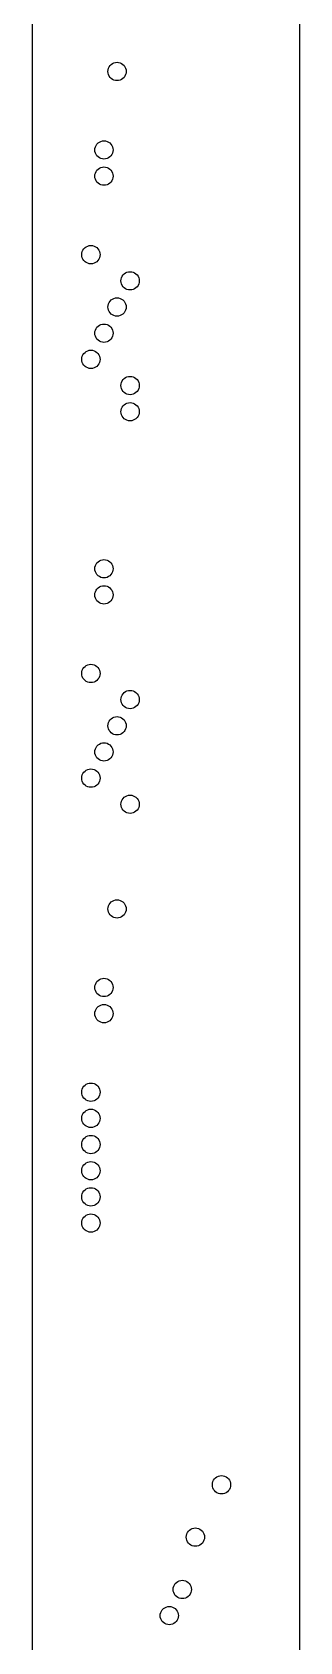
# Model space of a CAD drawing. Header units: metres. Extents: x 0 to 41, y 0 to 2000.
# Drawn here: x 0 to 41, y 501 to 747 of the extents above; entities that cross this region are included whole.
import ezdxf

# ---------------------------------------------------------------- set-up
doc = ezdxf.new("R2010")
doc.units = ezdxf.units.M

msp = doc.modelspace()

# ---------------------------------------------------------------- linework, layer by layer
for p, q in [((0, 2000), (0, 0)), ((41, 0), (41, 2000)), ((11.6, 741), (11.6213, 741.243)), ((11.6213, 740.757), (11.6, 741)), ((11.6213, 741.243), (11.6844, 741.479)), ((11.6844, 740.521), (11.6213, 740.757)), ((11.6844, 741.479), (11.7876, 741.7)), ((11.7876, 740.3), (11.6844, 740.521)), ((11.7876, 741.7), (11.9275, 741.9)), ((11.9275, 741.9), (12.1001, 742.072)), ((12.1001, 742.072), (12.3, 742.212)), ((12.3, 742.212), (12.5212, 742.316)), ((12.5212, 742.316), (12.7569, 742.379)), ((12.7569, 742.379), (13, 742.4)), ((13, 742.4), (13.2431, 742.379)), ((13.2431, 742.379), (13.4788, 742.316)), ((13.4788, 742.316), (13.7, 742.212)), ((13.7, 742.212), (13.8999, 742.072)), ((13.8999, 742.072), (14.0724, 741.9)), ((14.0724, 741.9), (14.2124, 741.7)), ((14.2124, 741.7), (14.3156, 741.479)), ((14.3156, 740.521), (14.2124, 740.3)), ((14.3156, 741.479), (14.3787, 741.243)), ((14.3787, 740.757), (14.3156, 740.521)), ((14.3787, 741.243), (14.4, 741)), ((14.4, 741), (14.3787, 740.757)), ((11.9275, 740.1), (11.7876, 740.3)), ((12.1001, 739.928), (11.9275, 740.1)), ((12.3, 739.788), (12.1001, 739.928)), ((12.5212, 739.684), (12.3, 739.788)), ((12.7569, 739.621), (12.5212, 739.684)), ((13, 739.6), (12.7569, 739.621)), ((13.2431, 739.621), (13, 739.6)), ((13.4788, 739.684), (13.2431, 739.621)), ((13.7, 739.788), (13.4788, 739.684)), ((13.8999, 739.928), (13.7, 739.788)), ((14.0724, 740.1), (13.8999, 739.928)), ((14.2124, 740.3), (14.0724, 740.1)), ((9.59999, 729), (9.62126, 729.243)), ((9.62126, 728.757), (9.59999, 729)), ((9.62126, 729.243), (9.68442, 729.479)), ((9.68442, 728.521), (9.62126, 728.757)), ((9.68442, 729.479), (9.78755, 729.7)), ((9.78755, 728.3), (9.68442, 728.521)), ((9.78755, 729.7), (9.92754, 729.9)), ((9.92754, 728.1), (9.78755, 728.3)), ((9.92754, 729.9), (10.1001, 730.072)), ((10.1001, 730.072), (10.3, 730.212)), ((10.3, 730.212), (10.5212, 730.316)), ((10.5212, 730.316), (10.7569, 730.379)), ((10.7569, 730.379), (11, 730.4)), ((11, 730.4), (11.2431, 730.379)), ((11.2431, 730.379), (11.4788, 730.316)), ((11.4788, 730.316), (11.7, 730.212)), ((11.7, 730.212), (11.8999, 730.072)), ((11.8999, 730.072), (12.0724, 729.9)), ((12.0724, 729.9), (12.2124, 729.7)), ((12.2124, 728.3), (12.0724, 728.1)), ((12.2124, 729.7), (12.3156, 729.479)), ((12.3156, 728.521), (12.2124, 728.3)), ((12.3156, 729.479), (12.3787, 729.243)), ((12.3787, 728.757), (12.3156, 728.521)), ((12.3787, 729.243), (12.4, 729)), ((12.4, 729), (12.3787, 728.757)), ((9.68442, 725.479), (9.78755, 725.7)), ((9.78755, 725.7), (9.92754, 725.9)), ((10.1001, 727.928), (9.92754, 728.1)), ((9.92754, 725.9), (10.1001, 726.072)), ((10.3, 727.788), (10.1001, 727.928)), ((10.1001, 726.072), (10.3, 726.212)), ((10.5212, 727.684), (10.3, 727.788)), ((10.3, 726.212), (10.5212, 726.316)), ((10.7569, 727.621), (10.5212, 727.684)), ((10.5212, 726.316), (10.7569, 726.379)), ((11, 727.6), (10.7569, 727.621)), ((10.7569, 726.379), (11, 726.4)), ((11.2431, 727.621), (11, 727.6)), ((11, 726.4), (11.2431, 726.379)), ((11.4788, 727.684), (11.2431, 727.621)), ((11.2431, 726.379), (11.4788, 726.316)), ((11.7, 727.788), (11.4788, 727.684)), ((11.4788, 726.316), (11.7, 726.212)), ((11.8999, 727.928), (11.7, 727.788)), ((11.7, 726.212), (11.8999, 726.072)), ((12.0724, 728.1), (11.8999, 727.928)), ((11.8999, 726.072), (12.0724, 725.9)), ((12.0724, 725.9), (12.2124, 725.7)), ((12.2124, 725.7), (12.3156, 725.479)), ((9.59999, 725), (9.62126, 725.243)), ((9.62126, 724.757), (9.59999, 725)), ((9.62126, 725.243), (9.68442, 725.479)), ((9.68442, 724.521), (9.62126, 724.757)), ((9.78755, 724.3), (9.68442, 724.521)), ((9.92754, 724.1), (9.78755, 724.3)), ((10.1001, 723.928), (9.92754, 724.1)), ((10.3, 723.788), (10.1001, 723.928)), ((10.5212, 723.684), (10.3, 723.788)), ((10.7569, 723.621), (10.5212, 723.684)), ((11, 723.6), (10.7569, 723.621)), ((11.2431, 723.621), (11, 723.6)), ((11.4788, 723.684), (11.2431, 723.621)), ((11.7, 723.788), (11.4788, 723.684)), ((11.8999, 723.928), (11.7, 723.788)), ((12.0724, 724.1), (11.8999, 723.928)), ((12.2124, 724.3), (12.0724, 724.1)), ((12.3156, 724.521), (12.2124, 724.3)), ((12.3156, 725.479), (12.3787, 725.243)), ((12.3787, 724.757), (12.3156, 724.521)), ((12.3787, 725.243), (12.4, 725)), ((12.4, 725), (12.3787, 724.757)), ((7.62126, 713.243), (7.68442, 713.479)), ((7.68442, 713.479), (7.78755, 713.7)), ((7.78755, 713.7), (7.92754, 713.9)), ((7.92754, 713.9), (8.10008, 714.072)), ((8.10008, 714.072), (8.29999, 714.212)), ((8.29999, 714.212), (8.52116, 714.316)), ((8.52116, 714.316), (8.75688, 714.379)), ((8.75688, 714.379), (9, 714.4)), ((9, 714.4), (9.2431, 714.379)), ((9.2431, 714.379), (9.47882, 714.316)), ((9.47882, 714.316), (9.7, 714.212)), ((9.7, 714.212), (9.8999, 714.072)), ((9.8999, 714.072), (10.0724, 713.9)), ((10.0724, 713.9), (10.2124, 713.7)), ((10.2124, 713.7), (10.3156, 713.479)), ((10.3156, 713.479), (10.3787, 713.243)), ((7.59999, 713), (7.62126, 713.243)), ((7.62126, 712.757), (7.59999, 713)), ((7.68442, 712.521), (7.62126, 712.757)), ((7.78755, 712.3), (7.68442, 712.521)), ((7.92754, 712.1), (7.78755, 712.3)), ((8.10008, 711.928), (7.92754, 712.1)), ((8.29999, 711.788), (8.10008, 711.928)), ((8.52116, 711.684), (8.29999, 711.788)), ((8.75688, 711.621), (8.52116, 711.684)), ((9, 711.6), (8.75688, 711.621)), ((9.2431, 711.621), (9, 711.6)), ((9.47882, 711.684), (9.2431, 711.621)), ((9.7, 711.788), (9.47882, 711.684)), ((9.8999, 711.928), (9.7, 711.788)), ((10.0724, 712.1), (9.8999, 711.928)), ((10.2124, 712.3), (10.0724, 712.1)), ((10.3156, 712.521), (10.2124, 712.3)), ((10.3787, 712.757), (10.3156, 712.521)), ((10.3787, 713.243), (10.4, 713)), ((10.4, 713), (10.3787, 712.757)), ((13.6, 709), (13.6213, 709.243)), ((13.6213, 708.757), (13.6, 709)), ((13.6213, 709.243), (13.6844, 709.479)), ((13.6844, 708.521), (13.6213, 708.757)), ((13.6844, 709.479), (13.7876, 709.7)), ((13.7876, 708.3), (13.6844, 708.521)), ((13.7876, 709.7), (13.9275, 709.9)), ((13.9275, 709.9), (14.1001, 710.072)), ((14.1001, 710.072), (14.3, 710.212)), ((14.3, 710.212), (14.5212, 710.316)), ((14.5212, 710.316), (14.7569, 710.379)), ((14.7569, 710.379), (15, 710.4)), ((15, 710.4), (15.2431, 710.379)), ((15.2431, 710.379), (15.4788, 710.316)), ((15.4788, 710.316), (15.7, 710.212)), ((15.7, 710.212), (15.8999, 710.072)), ((15.8999, 710.072), (16.0724, 709.9)), ((16.0724, 709.9), (16.2124, 709.7)), ((16.2124, 709.7), (16.3156, 709.479)), ((16.3156, 708.521), (16.2124, 708.3)), ((16.3156, 709.479), (16.3787, 709.243)), ((16.3787, 708.757), (16.3156, 708.521)), ((16.3787, 709.243), (16.4, 709)), ((16.4, 709), (16.3787, 708.757)), ((11.9275, 705.9), (12.1001, 706.072)), ((12.1001, 706.072), (12.3, 706.212)), ((12.3, 706.212), (12.5212, 706.316)), ((12.5212, 706.316), (12.7569, 706.379)), ((12.7569, 706.379), (13, 706.4)), ((13, 706.4), (13.2431, 706.379)), ((13.2431, 706.379), (13.4788, 706.316)), ((13.4788, 706.316), (13.7, 706.212)), ((13.7, 706.212), (13.8999, 706.072)), ((13.9275, 708.1), (13.7876, 708.3)), ((13.8999, 706.072), (14.0724, 705.9)), ((14.1001, 707.928), (13.9275, 708.1)), ((14.3, 707.788), (14.1001, 707.928)), ((14.5212, 707.684), (14.3, 707.788)), ((14.7569, 707.621), (14.5212, 707.684)), ((15, 707.6), (14.7569, 707.621)), ((15.2431, 707.621), (15, 707.6)), ((15.4788, 707.684), (15.2431, 707.621)), ((15.7, 707.788), (15.4788, 707.684)), ((15.8999, 707.928), (15.7, 707.788)), ((16.0724, 708.1), (15.8999, 707.928)), ((16.2124, 708.3), (16.0724, 708.1)), ((11.6, 705), (11.6213, 705.243)), ((11.6213, 704.757), (11.6, 705)), ((11.6213, 705.243), (11.6844, 705.479)), ((11.6844, 704.521), (11.6213, 704.757)), ((11.6844, 705.479), (11.7876, 705.7)), ((11.7876, 704.3), (11.6844, 704.521)), ((11.7876, 705.7), (11.9275, 705.9)), ((11.9275, 704.1), (11.7876, 704.3)), ((12.1001, 703.928), (11.9275, 704.1)), ((12.3, 703.788), (12.1001, 703.928)), ((12.5212, 703.684), (12.3, 703.788)), ((12.7569, 703.621), (12.5212, 703.684)), ((13, 703.6), (12.7569, 703.621)), ((13.2431, 703.621), (13, 703.6)), ((13.4788, 703.684), (13.2431, 703.621)), ((13.7, 703.788), (13.4788, 703.684)), ((13.8999, 703.928), (13.7, 703.788)), ((14.0724, 704.1), (13.8999, 703.928)), ((14.0724, 705.9), (14.2124, 705.7)), ((14.2124, 704.3), (14.0724, 704.1)), ((14.2124, 705.7), (14.3156, 705.479)), ((14.3156, 704.521), (14.2124, 704.3)), ((14.3156, 705.479), (14.3787, 705.243)), ((14.3787, 704.757), (14.3156, 704.521)), ((14.3787, 705.243), (14.4, 705)), ((14.4, 705), (14.3787, 704.757)), ((9.59999, 701), (9.62126, 701.243)), ((9.62126, 701.243), (9.68442, 701.479)), ((9.68442, 701.479), (9.78755, 701.7)), ((9.78755, 701.7), (9.92754, 701.9)), ((9.92754, 701.9), (10.1001, 702.072)), ((10.1001, 702.072), (10.3, 702.212)), ((10.3, 702.212), (10.5212, 702.316)), ((10.5212, 702.316), (10.7569, 702.379)), ((10.7569, 702.379), (11, 702.4)), ((11, 702.4), (11.2431, 702.379)), ((11.2431, 702.379), (11.4788, 702.316)), ((11.4788, 702.316), (11.7, 702.212)), ((11.7, 702.212), (11.8999, 702.072)), ((11.8999, 702.072), (12.0724, 701.9)), ((12.0724, 701.9), (12.2124, 701.7)), ((12.2124, 701.7), (12.3156, 701.479)), ((12.3156, 701.479), (12.3787, 701.243)), ((12.3787, 701.243), (12.4, 701)), ((9.62126, 700.757), (9.59999, 701)), ((9.68442, 700.521), (9.62126, 700.757)), ((9.78755, 700.3), (9.68442, 700.521)), ((9.92754, 700.1), (9.78755, 700.3)), ((10.1001, 699.928), (9.92754, 700.1)), ((10.3, 699.788), (10.1001, 699.928)), ((10.5212, 699.684), (10.3, 699.788)), ((10.7569, 699.621), (10.5212, 699.684)), ((11, 699.6), (10.7569, 699.621)), ((11.2431, 699.621), (11, 699.6)), ((11.4788, 699.684), (11.2431, 699.621)), ((11.7, 699.788), (11.4788, 699.684)), ((11.8999, 699.928), (11.7, 699.788)), ((12.0724, 700.1), (11.8999, 699.928)), ((12.2124, 700.3), (12.0724, 700.1)), ((12.3156, 700.521), (12.2124, 700.3)), ((12.3787, 700.757), (12.3156, 700.521)), ((12.4, 701), (12.3787, 700.757)), ((7.59999, 697), (7.62126, 697.243)), ((7.62126, 696.757), (7.59999, 697)), ((7.62126, 697.243), (7.68442, 697.479)), ((7.68442, 696.521), (7.62126, 696.757)), ((7.68442, 697.479), (7.78755, 697.7)), ((7.78755, 696.3), (7.68442, 696.521)), ((7.78755, 697.7), (7.92754, 697.9)), ((7.92754, 696.1), (7.78755, 696.3)), ((7.92754, 697.9), (8.10008, 698.072)), ((8.10008, 698.072), (8.29999, 698.212)), ((8.29999, 698.212), (8.52116, 698.316)), ((8.52116, 698.316), (8.75688, 698.379)), ((8.75688, 698.379), (9, 698.4)), ((9, 698.4), (9.2431, 698.379)), ((9.2431, 698.379), (9.47882, 698.316)), ((9.47882, 698.316), (9.7, 698.212)), ((9.7, 698.212), (9.8999, 698.072)), ((9.8999, 698.072), (10.0724, 697.9)), ((10.0724, 697.9), (10.2124, 697.7)), ((10.2124, 696.3), (10.0724, 696.1)), ((10.2124, 697.7), (10.3156, 697.479)), ((10.3156, 696.521), (10.2124, 696.3)), ((10.3156, 697.479), (10.3787, 697.243)), ((10.3787, 696.757), (10.3156, 696.521)), ((10.3787, 697.243), (10.4, 697)), ((10.4, 697), (10.3787, 696.757)), ((8.10008, 695.928), (7.92754, 696.1)), ((8.29999, 695.788), (8.10008, 695.928)), ((8.52116, 695.684), (8.29999, 695.788)), ((8.75688, 695.621), (8.52116, 695.684)), ((9, 695.6), (8.75688, 695.621)), ((9.2431, 695.621), (9, 695.6)), ((9.47882, 695.684), (9.2431, 695.621)), ((9.7, 695.788), (9.47882, 695.684)), ((9.8999, 695.928), (9.7, 695.788)), ((10.0724, 696.1), (9.8999, 695.928)), ((13.7876, 693.7), (13.9275, 693.9)), ((13.9275, 693.9), (14.1001, 694.072)), ((14.1001, 694.072), (14.3, 694.212)), ((14.3, 694.212), (14.5212, 694.316)), ((14.5212, 694.316), (14.7569, 694.379)), ((14.7569, 694.379), (15, 694.4)), ((15, 694.4), (15.2431, 694.379)), ((15.2431, 694.379), (15.4788, 694.316)), ((15.4788, 694.316), (15.7, 694.212)), ((15.7, 694.212), (15.8999, 694.072)), ((15.8999, 694.072), (16.0724, 693.9)), ((16.0724, 693.9), (16.2124, 693.7)), ((13.6, 693), (13.6213, 693.243)), ((13.6213, 692.757), (13.6, 693)), ((13.6213, 693.243), (13.6844, 693.479)), ((13.6844, 692.521), (13.6213, 692.757)), ((13.6844, 693.479), (13.7876, 693.7)), ((13.7876, 692.3), (13.6844, 692.521)), ((13.9275, 692.1), (13.7876, 692.3)), ((14.1001, 691.928), (13.9275, 692.1)), ((14.3, 691.788), (14.1001, 691.928)), ((14.5212, 691.684), (14.3, 691.788)), ((14.7569, 691.621), (14.5212, 691.684)), ((15, 691.6), (14.7569, 691.621)), ((15.2431, 691.621), (15, 691.6)), ((15.4788, 691.684), (15.2431, 691.621)), ((15.7, 691.788), (15.4788, 691.684)), ((15.8999, 691.928), (15.7, 691.788)), ((16.0724, 692.1), (15.8999, 691.928)), ((16.2124, 692.3), (16.0724, 692.1)), ((16.2124, 693.7), (16.3156, 693.479)), ((16.3156, 692.521), (16.2124, 692.3)), ((16.3156, 693.479), (16.3787, 693.243)), ((16.3787, 692.757), (16.3156, 692.521)), ((16.3787, 693.243), (16.4, 693)), ((16.4, 693), (16.3787, 692.757)), ((13.6, 689), (13.6213, 689.243)), ((13.6213, 688.757), (13.6, 689)), ((13.6213, 689.243), (13.6844, 689.479)), ((13.6844, 689.479), (13.7876, 689.7)), ((13.7876, 689.7), (13.9275, 689.9)), ((13.9275, 689.9), (14.1001, 690.072)), ((14.1001, 690.072), (14.3, 690.212)), ((14.3, 690.212), (14.5212, 690.316)), ((14.5212, 690.316), (14.7569, 690.379)), ((14.7569, 690.379), (15, 690.4)), ((15, 690.4), (15.2431, 690.379)), ((15.2431, 690.379), (15.4788, 690.316)), ((15.4788, 690.316), (15.7, 690.212)), ((15.7, 690.212), (15.8999, 690.072)), ((15.8999, 690.072), (16.0724, 689.9)), ((16.0724, 689.9), (16.2124, 689.7)), ((16.2124, 689.7), (16.3156, 689.479)), ((16.3156, 689.479), (16.3787, 689.243)), ((16.3787, 689.243), (16.4, 689)), ((16.4, 689), (16.3787, 688.757)), ((13.6844, 688.521), (13.6213, 688.757)), ((13.7876, 688.3), (13.6844, 688.521)), ((13.9275, 688.1), (13.7876, 688.3)), ((14.1001, 687.928), (13.9275, 688.1)), ((14.3, 687.788), (14.1001, 687.928)), ((14.5212, 687.684), (14.3, 687.788)), ((14.7569, 687.621), (14.5212, 687.684)), ((15, 687.6), (14.7569, 687.621)), ((15.2431, 687.621), (15, 687.6)), ((15.4788, 687.684), (15.2431, 687.621)), ((15.7, 687.788), (15.4788, 687.684)), ((15.8999, 687.928), (15.7, 687.788)), ((16.0724, 688.1), (15.8999, 687.928)), ((16.2124, 688.3), (16.0724, 688.1)), ((16.3156, 688.521), (16.2124, 688.3)), ((16.3787, 688.757), (16.3156, 688.521)), ((9.59999, 665), (9.62126, 665.243)), ((9.62126, 664.757), (9.59999, 665)), ((9.62126, 665.243), (9.68442, 665.479)), ((9.68442, 664.521), (9.62126, 664.757)), ((9.68442, 665.479), (9.78755, 665.7)), ((9.78755, 664.3), (9.68442, 664.521)), ((9.78755, 665.7), (9.92754, 665.9)), ((9.92754, 664.1), (9.78755, 664.3)), ((9.92754, 665.9), (10.1001, 666.072)), ((10.1001, 666.072), (10.3, 666.212)), ((10.3, 666.212), (10.5212, 666.316)), ((10.5212, 666.316), (10.7569, 666.379)), ((10.7569, 666.379), (11, 666.4)), ((11, 666.4), (11.2431, 666.379)), ((11.2431, 666.379), (11.4788, 666.316)), ((11.4788, 666.316), (11.7, 666.212)), ((11.7, 666.212), (11.8999, 666.072)), ((11.8999, 666.072), (12.0724, 665.9)), ((12.0724, 665.9), (12.2124, 665.7)), ((12.2124, 664.3), (12.0724, 664.1)), ((12.2124, 665.7), (12.3156, 665.479)), ((12.3156, 664.521), (12.2124, 664.3)), ((12.3156, 665.479), (12.3787, 665.243)), ((12.3787, 664.757), (12.3156, 664.521)), ((12.3787, 665.243), (12.4, 665)), ((12.4, 665), (12.3787, 664.757)), ((9.78755, 661.7), (9.92754, 661.9)), ((10.1001, 663.928), (9.92754, 664.1)), ((9.92754, 661.9), (10.1001, 662.072)), ((10.3, 663.788), (10.1001, 663.928)), ((10.1001, 662.072), (10.3, 662.212)), ((10.5212, 663.684), (10.3, 663.788)), ((10.3, 662.212), (10.5212, 662.316)), ((10.7569, 663.621), (10.5212, 663.684)), ((10.5212, 662.316), (10.7569, 662.379)), ((11, 663.6), (10.7569, 663.621)), ((10.7569, 662.379), (11, 662.4)), ((11.2431, 663.621), (11, 663.6)), ((11, 662.4), (11.2431, 662.379)), ((11.4788, 663.684), (11.2431, 663.621)), ((11.2431, 662.379), (11.4788, 662.316)), ((11.7, 663.788), (11.4788, 663.684)), ((11.4788, 662.316), (11.7, 662.212)), ((11.8999, 663.928), (11.7, 663.788)), ((11.7, 662.212), (11.8999, 662.072)), ((12.0724, 664.1), (11.8999, 663.928)), ((11.8999, 662.072), (12.0724, 661.9)), ((12.0724, 661.9), (12.2124, 661.7)), ((9.59999, 661), (9.62126, 661.243)), ((9.62126, 660.757), (9.59999, 661)), ((9.62126, 661.243), (9.68442, 661.479)), ((9.68442, 660.521), (9.62126, 660.757)), ((9.68442, 661.479), (9.78755, 661.7)), ((9.78755, 660.3), (9.68442, 660.521)), ((9.92754, 660.1), (9.78755, 660.3)), ((10.1001, 659.928), (9.92754, 660.1)), ((10.3, 659.788), (10.1001, 659.928)), ((10.5212, 659.684), (10.3, 659.788)), ((10.7569, 659.621), (10.5212, 659.684)), ((11, 659.6), (10.7569, 659.621)), ((11.2431, 659.621), (11, 659.6)), ((11.4788, 659.684), (11.2431, 659.621)), ((11.7, 659.788), (11.4788, 659.684)), ((11.8999, 659.928), (11.7, 659.788)), ((12.0724, 660.1), (11.8999, 659.928)), ((12.2124, 660.3), (12.0724, 660.1)), ((12.2124, 661.7), (12.3156, 661.479)), ((12.3156, 660.521), (12.2124, 660.3)), ((12.3156, 661.479), (12.3787, 661.243)), ((12.3787, 660.757), (12.3156, 660.521)), ((12.3787, 661.243), (12.4, 661)), ((12.4, 661), (12.3787, 660.757)), ((7.62126, 649.243), (7.68442, 649.479)), ((7.68442, 649.479), (7.78755, 649.7)), ((7.78755, 649.7), (7.92754, 649.9)), ((7.92754, 649.9), (8.10008, 650.072)), ((8.10008, 650.072), (8.29999, 650.212)), ((8.29999, 650.212), (8.52116, 650.316)), ((8.52116, 650.316), (8.75688, 650.379)), ((8.75688, 650.379), (9, 650.4)), ((9, 650.4), (9.2431, 650.379)), ((9.2431, 650.379), (9.47882, 650.316)), ((9.47882, 650.316), (9.7, 650.212)), ((9.7, 650.212), (9.8999, 650.072)), ((9.8999, 650.072), (10.0724, 649.9)), ((10.0724, 649.9), (10.2124, 649.7)), ((10.2124, 649.7), (10.3156, 649.479)), ((10.3156, 649.479), (10.3787, 649.243)), ((7.59999, 649), (7.62126, 649.243)), ((7.62126, 648.757), (7.59999, 649)), ((7.68442, 648.521), (7.62126, 648.757)), ((7.78755, 648.3), (7.68442, 648.521)), ((7.92754, 648.1), (7.78755, 648.3)), ((8.10008, 647.928), (7.92754, 648.1)), ((8.29999, 647.788), (8.10008, 647.928)), ((8.52116, 647.684), (8.29999, 647.788)), ((8.75688, 647.621), (8.52116, 647.684)), ((9, 647.6), (8.75688, 647.621)), ((9.2431, 647.621), (9, 647.6)), ((9.47882, 647.684), (9.2431, 647.621)), ((9.7, 647.788), (9.47882, 647.684)), ((9.8999, 647.928), (9.7, 647.788)), ((10.0724, 648.1), (9.8999, 647.928)), ((10.2124, 648.3), (10.0724, 648.1)), ((10.3156, 648.521), (10.2124, 648.3)), ((10.3787, 648.757), (10.3156, 648.521)), ((10.3787, 649.243), (10.4, 649)), ((10.4, 649), (10.3787, 648.757)), ((13.6, 645), (13.6213, 645.243)), ((13.6213, 644.757), (13.6, 645)), ((13.6213, 645.243), (13.6844, 645.479)), ((13.6844, 644.521), (13.6213, 644.757)), ((13.6844, 645.479), (13.7876, 645.7)), ((13.7876, 644.3), (13.6844, 644.521)), ((13.7876, 645.7), (13.9275, 645.9)), ((13.9275, 645.9), (14.1001, 646.072)), ((14.1001, 646.072), (14.3, 646.212)), ((14.3, 646.212), (14.5212, 646.316)), ((14.5212, 646.316), (14.7569, 646.379)), ((14.7569, 646.379), (15, 646.4)), ((15, 646.4), (15.2431, 646.379)), ((15.2431, 646.379), (15.4788, 646.316)), ((15.4788, 646.316), (15.7, 646.212)), ((15.7, 646.212), (15.8999, 646.072)), ((15.8999, 646.072), (16.0724, 645.9)), ((16.0724, 645.9), (16.2124, 645.7)), ((16.2124, 645.7), (16.3156, 645.479)), ((16.3156, 644.521), (16.2124, 644.3)), ((16.3156, 645.479), (16.3787, 645.243)), ((16.3787, 644.757), (16.3156, 644.521)), ((16.3787, 645.243), (16.4, 645)), ((16.4, 645), (16.3787, 644.757)), ((11.9275, 641.9), (12.1001, 642.072)), ((12.1001, 642.072), (12.3, 642.212)), ((12.3, 642.212), (12.5212, 642.316)), ((12.5212, 642.316), (12.7569, 642.379)), ((12.7569, 642.379), (13, 642.4)), ((13, 642.4), (13.2431, 642.379)), ((13.2431, 642.379), (13.4788, 642.316)), ((13.4788, 642.316), (13.7, 642.212)), ((13.7, 642.212), (13.8999, 642.072)), ((13.9275, 644.1), (13.7876, 644.3)), ((13.8999, 642.072), (14.0724, 641.9)), ((14.1001, 643.928), (13.9275, 644.1)), ((14.3, 643.788), (14.1001, 643.928)), ((14.5212, 643.684), (14.3, 643.788)), ((14.7569, 643.621), (14.5212, 643.684)), ((15, 643.6), (14.7569, 643.621)), ((15.2431, 643.621), (15, 643.6)), ((15.4788, 643.684), (15.2431, 643.621)), ((15.7, 643.788), (15.4788, 643.684)), ((15.8999, 643.928), (15.7, 643.788)), ((16.0724, 644.1), (15.8999, 643.928)), ((16.2124, 644.3), (16.0724, 644.1)), ((11.6, 641), (11.6213, 641.243)), ((11.6213, 640.757), (11.6, 641)), ((11.6213, 641.243), (11.6844, 641.479)), ((11.6844, 640.521), (11.6213, 640.757)), ((11.6844, 641.479), (11.7876, 641.7)), ((11.7876, 640.3), (11.6844, 640.521)), ((11.7876, 641.7), (11.9275, 641.9)), ((11.9275, 640.1), (11.7876, 640.3)), ((12.1001, 639.928), (11.9275, 640.1)), ((12.3, 639.788), (12.1001, 639.928)), ((12.5212, 639.684), (12.3, 639.788)), ((12.7569, 639.621), (12.5212, 639.684)), ((13, 639.6), (12.7569, 639.621)), ((13.2431, 639.621), (13, 639.6)), ((13.4788, 639.684), (13.2431, 639.621)), ((13.7, 639.788), (13.4788, 639.684)), ((13.8999, 639.928), (13.7, 639.788)), ((14.0724, 640.1), (13.8999, 639.928)), ((14.0724, 641.9), (14.2124, 641.7)), ((14.2124, 640.3), (14.0724, 640.1)), ((14.2124, 641.7), (14.3156, 641.479)), ((14.3156, 640.521), (14.2124, 640.3)), ((14.3156, 641.479), (14.3787, 641.243)), ((14.3787, 640.757), (14.3156, 640.521)), ((14.3787, 641.243), (14.4, 641)), ((14.4, 641), (14.3787, 640.757)), ((9.59999, 637), (9.62126, 637.243)), ((9.62126, 637.243), (9.68442, 637.479)), ((9.68442, 637.479), (9.78755, 637.7)), ((9.78755, 637.7), (9.92754, 637.9)), ((9.92754, 637.9), (10.1001, 638.072)), ((10.1001, 638.072), (10.3, 638.212)), ((10.3, 638.212), (10.5212, 638.316)), ((10.5212, 638.316), (10.7569, 638.379)), ((10.7569, 638.379), (11, 638.4)), ((11, 638.4), (11.2431, 638.379)), ((11.2431, 638.379), (11.4788, 638.316)), ((11.4788, 638.316), (11.7, 638.212)), ((11.7, 638.212), (11.8999, 638.072)), ((11.8999, 638.072), (12.0724, 637.9)), ((12.0724, 637.9), (12.2124, 637.7)), ((12.2124, 637.7), (12.3156, 637.479)), ((12.3156, 637.479), (12.3787, 637.243)), ((12.3787, 637.243), (12.4, 637)), ((9.62126, 636.757), (9.59999, 637)), ((9.68442, 636.521), (9.62126, 636.757)), ((9.78755, 636.3), (9.68442, 636.521)), ((9.92754, 636.1), (9.78755, 636.3)), ((10.1001, 635.928), (9.92754, 636.1)), ((10.3, 635.788), (10.1001, 635.928)), ((10.5212, 635.684), (10.3, 635.788)), ((10.7569, 635.621), (10.5212, 635.684)), ((11, 635.6), (10.7569, 635.621)), ((11.2431, 635.621), (11, 635.6)), ((11.4788, 635.684), (11.2431, 635.621)), ((11.7, 635.788), (11.4788, 635.684)), ((11.8999, 635.928), (11.7, 635.788)), ((12.0724, 636.1), (11.8999, 635.928)), ((12.2124, 636.3), (12.0724, 636.1)), ((12.3156, 636.521), (12.2124, 636.3)), ((12.3787, 636.757), (12.3156, 636.521)), ((12.4, 637), (12.3787, 636.757)), ((7.59999, 633), (7.62126, 633.243)), ((7.62126, 632.757), (7.59999, 633)), ((7.62126, 633.243), (7.68442, 633.479)), ((7.68442, 632.521), (7.62126, 632.757)), ((7.68442, 633.479), (7.78755, 633.7)), ((7.78755, 632.3), (7.68442, 632.521)), ((7.78755, 633.7), (7.92754, 633.9)), ((7.92754, 632.1), (7.78755, 632.3)), ((7.92754, 633.9), (8.10008, 634.072)), ((8.10008, 634.072), (8.29999, 634.212)), ((8.29999, 634.212), (8.52116, 634.316)), ((8.52116, 634.316), (8.75688, 634.379)), ((8.75688, 634.379), (9, 634.4)), ((9, 634.4), (9.2431, 634.379)), ((9.2431, 634.379), (9.47882, 634.316)), ((9.47882, 634.316), (9.7, 634.212)), ((9.7, 634.212), (9.8999, 634.072)), ((9.8999, 634.072), (10.0724, 633.9)), ((10.0724, 633.9), (10.2124, 633.7)), ((10.2124, 632.3), (10.0724, 632.1)), ((10.2124, 633.7), (10.3156, 633.479)), ((10.3156, 632.521), (10.2124, 632.3)), ((10.3156, 633.479), (10.3787, 633.243)), ((10.3787, 632.757), (10.3156, 632.521)), ((10.3787, 633.243), (10.4, 633)), ((10.4, 633), (10.3787, 632.757)), ((8.10008, 631.928), (7.92754, 632.1)), ((8.29999, 631.788), (8.10008, 631.928)), ((8.52116, 631.684), (8.29999, 631.788)), ((8.75688, 631.621), (8.52116, 631.684)), ((9, 631.6), (8.75688, 631.621)), ((9.2431, 631.621), (9, 631.6)), ((9.47882, 631.684), (9.2431, 631.621)), ((9.7, 631.788), (9.47882, 631.684)), ((9.8999, 631.928), (9.7, 631.788)), ((10.0724, 632.1), (9.8999, 631.928)), ((13.7876, 629.7), (13.9275, 629.9)), ((13.9275, 629.9), (14.1001, 630.072)), ((14.1001, 630.072), (14.3, 630.212)), ((14.3, 630.212), (14.5212, 630.316)), ((14.5212, 630.316), (14.7569, 630.379)), ((14.7569, 630.379), (15, 630.4)), ((15, 630.4), (15.2431, 630.379)), ((15.2431, 630.379), (15.4788, 630.316)), ((15.4788, 630.316), (15.7, 630.212)), ((15.7, 630.212), (15.8999, 630.072)), ((15.8999, 630.072), (16.0724, 629.9)), ((16.0724, 629.9), (16.2124, 629.7)), ((13.6, 629), (13.6213, 629.243)), ((13.6213, 628.757), (13.6, 629)), ((13.6213, 629.243), (13.6844, 629.479)), ((13.6844, 628.521), (13.6213, 628.757)), ((13.6844, 629.479), (13.7876, 629.7)), ((13.7876, 628.3), (13.6844, 628.521)), ((13.9275, 628.1), (13.7876, 628.3)), ((14.1001, 627.928), (13.9275, 628.1)), ((14.3, 627.788), (14.1001, 627.928)), ((14.5212, 627.684), (14.3, 627.788)), ((14.7569, 627.621), (14.5212, 627.684)), ((15, 627.6), (14.7569, 627.621)), ((15.2431, 627.621), (15, 627.6)), ((15.4788, 627.684), (15.2431, 627.621)), ((15.7, 627.788), (15.4788, 627.684)), ((15.8999, 627.928), (15.7, 627.788)), ((16.0724, 628.1), (15.8999, 627.928)), ((16.2124, 628.3), (16.0724, 628.1)), ((16.2124, 629.7), (16.3156, 629.479)), ((16.3156, 628.521), (16.2124, 628.3)), ((16.3156, 629.479), (16.3787, 629.243)), ((16.3787, 628.757), (16.3156, 628.521)), ((16.3787, 629.243), (16.4, 629)), ((16.4, 629), (16.3787, 628.757)), ((11.6, 613), (11.6213, 613.243)), ((11.6213, 612.757), (11.6, 613)), ((11.6213, 613.243), (11.6844, 613.479)), ((11.6844, 612.521), (11.6213, 612.757)), ((11.6844, 613.479), (11.7876, 613.7)), ((11.7876, 613.7), (11.9275, 613.9)), ((11.9275, 613.9), (12.1001, 614.072)), ((12.1001, 614.072), (12.3, 614.212)), ((12.3, 614.212), (12.5212, 614.316)), ((12.5212, 614.316), (12.7569, 614.379)), ((12.7569, 614.379), (13, 614.4)), ((13, 614.4), (13.2431, 614.379)), ((13.2431, 614.379), (13.4788, 614.316)), ((13.4788, 614.316), (13.7, 614.212)), ((13.7, 614.212), (13.8999, 614.072)), ((13.8999, 614.072), (14.0724, 613.9)), ((14.0724, 613.9), (14.2124, 613.7)), ((14.2124, 613.7), (14.3156, 613.479)), ((14.3156, 613.479), (14.3787, 613.243)), ((14.3787, 612.757), (14.3156, 612.521)), ((14.3787, 613.243), (14.4, 613)), ((14.4, 613), (14.3787, 612.757)), ((11.7876, 612.3), (11.6844, 612.521)), ((11.9275, 612.1), (11.7876, 612.3)), ((12.1001, 611.928), (11.9275, 612.1)), ((12.3, 611.788), (12.1001, 611.928)), ((12.5212, 611.684), (12.3, 611.788)), ((12.7569, 611.621), (12.5212, 611.684)), ((13, 611.6), (12.7569, 611.621)), ((13.2431, 611.621), (13, 611.6)), ((13.4788, 611.684), (13.2431, 611.621)), ((13.7, 611.788), (13.4788, 611.684)), ((13.8999, 611.928), (13.7, 611.788)), ((14.0724, 612.1), (13.8999, 611.928)), ((14.2124, 612.3), (14.0724, 612.1)), ((14.3156, 612.521), (14.2124, 612.3)), ((9.59999, 601), (9.62126, 601.243)), ((9.62126, 600.757), (9.59999, 601)), ((9.62126, 601.243), (9.68442, 601.479)), ((9.68442, 600.521), (9.62126, 600.757)), ((9.68442, 601.479), (9.78755, 601.7)), ((9.78755, 600.3), (9.68442, 600.521)), ((9.78755, 601.7), (9.92754, 601.9)), ((9.92754, 600.1), (9.78755, 600.3)), ((9.92754, 601.9), (10.1001, 602.072)), ((10.1001, 602.072), (10.3, 602.212)), ((10.3, 602.212), (10.5212, 602.316)), ((10.5212, 602.316), (10.7569, 602.379)), ((10.7569, 602.379), (11, 602.4)), ((11, 602.4), (11.2431, 602.379)), ((11.2431, 602.379), (11.4788, 602.316)), ((11.4788, 602.316), (11.7, 602.212)), ((11.7, 602.212), (11.8999, 602.072)), ((11.8999, 602.072), (12.0724, 601.9)), ((12.0724, 601.9), (12.2124, 601.7)), ((12.2124, 600.3), (12.0724, 600.1)), ((12.2124, 601.7), (12.3156, 601.479)), ((12.3156, 600.521), (12.2124, 600.3)), ((12.3156, 601.479), (12.3787, 601.243)), ((12.3787, 600.757), (12.3156, 600.521)), ((12.3787, 601.243), (12.4, 601)), ((12.4, 601), (12.3787, 600.757)), ((9.78755, 597.7), (9.92754, 597.9)), ((10.1001, 599.928), (9.92754, 600.1)), ((9.92754, 597.9), (10.1001, 598.072)), ((10.3, 599.788), (10.1001, 599.928)), ((10.1001, 598.072), (10.3, 598.212)), ((10.5212, 599.684), (10.3, 599.788)), ((10.3, 598.212), (10.5212, 598.316)), ((10.7569, 599.621), (10.5212, 599.684)), ((10.5212, 598.316), (10.7569, 598.379)), ((11, 599.6), (10.7569, 599.621)), ((10.7569, 598.379), (11, 598.4)), ((11.2431, 599.621), (11, 599.6)), ((11, 598.4), (11.2431, 598.379)), ((11.4788, 599.684), (11.2431, 599.621)), ((11.2431, 598.379), (11.4788, 598.316)), ((11.7, 599.788), (11.4788, 599.684)), ((11.4788, 598.316), (11.7, 598.212)), ((11.8999, 599.928), (11.7, 599.788)), ((11.7, 598.212), (11.8999, 598.072)), ((12.0724, 600.1), (11.8999, 599.928)), ((11.8999, 598.072), (12.0724, 597.9)), ((12.0724, 597.9), (12.2124, 597.7)), ((9.59999, 597), (9.62126, 597.243)), ((9.62126, 596.757), (9.59999, 597)), ((9.62126, 597.243), (9.68442, 597.479)), ((9.68442, 596.521), (9.62126, 596.757)), ((9.68442, 597.479), (9.78755, 597.7)), ((9.78755, 596.3), (9.68442, 596.521)), ((9.92754, 596.1), (9.78755, 596.3)), ((10.1001, 595.928), (9.92754, 596.1)), ((10.3, 595.788), (10.1001, 595.928)), ((10.5212, 595.684), (10.3, 595.788)), ((10.7569, 595.621), (10.5212, 595.684)), ((11, 595.6), (10.7569, 595.621)), ((11.2431, 595.621), (11, 595.6)), ((11.4788, 595.684), (11.2431, 595.621)), ((11.7, 595.788), (11.4788, 595.684)), ((11.8999, 595.928), (11.7, 595.788)), ((12.0724, 596.1), (11.8999, 595.928)), ((12.2124, 596.3), (12.0724, 596.1)), ((12.2124, 597.7), (12.3156, 597.479)), ((12.3156, 596.521), (12.2124, 596.3)), ((12.3156, 597.479), (12.3787, 597.243)), ((12.3787, 596.757), (12.3156, 596.521)), ((12.3787, 597.243), (12.4, 597)), ((12.4, 597), (12.3787, 596.757)), ((7.68442, 585.479), (7.78755, 585.7)), ((7.78755, 585.7), (7.92754, 585.9)), ((7.92754, 585.9), (8.10008, 586.072)), ((8.10008, 586.072), (8.29999, 586.212)), ((8.29999, 586.212), (8.52116, 586.316)), ((8.52116, 586.316), (8.75688, 586.379)), ((8.75688, 586.379), (9, 586.4)), ((9, 586.4), (9.2431, 586.379)), ((9.2431, 586.379), (9.47882, 586.316)), ((9.47882, 586.316), (9.7, 586.212)), ((9.7, 586.212), (9.8999, 586.072)), ((9.8999, 586.072), (10.0724, 585.9)), ((10.0724, 585.9), (10.2124, 585.7)), ((10.2124, 585.7), (10.3156, 585.479)), ((7.59999, 585), (7.62126, 585.243)), ((7.62126, 584.757), (7.59999, 585)), ((7.62126, 585.243), (7.68442, 585.479)), ((7.68442, 584.521), (7.62126, 584.757)), ((7.78755, 584.3), (7.68442, 584.521)), ((7.92754, 584.1), (7.78755, 584.3)), ((8.10008, 583.928), (7.92754, 584.1)), ((8.29999, 583.788), (8.10008, 583.928)), ((8.52116, 583.684), (8.29999, 583.788)), ((8.75688, 583.621), (8.52116, 583.684)), ((9, 583.6), (8.75688, 583.621)), ((9.2431, 583.621), (9, 583.6)), ((9.47882, 583.684), (9.2431, 583.621)), ((9.7, 583.788), (9.47882, 583.684)), ((9.8999, 583.928), (9.7, 583.788)), ((10.0724, 584.1), (9.8999, 583.928)), ((10.2124, 584.3), (10.0724, 584.1)), ((10.3156, 584.521), (10.2124, 584.3)), ((10.3156, 585.479), (10.3787, 585.243)), ((10.3787, 584.757), (10.3156, 584.521)), ((10.3787, 585.243), (10.4, 585)), ((10.4, 585), (10.3787, 584.757)), ((7.59999, 581), (7.62126, 581.243)), ((7.62126, 580.757), (7.59999, 581)), ((7.62126, 581.243), (7.68442, 581.479)), ((7.68442, 580.521), (7.62126, 580.757)), ((7.68442, 581.479), (7.78755, 581.7)), ((7.78755, 581.7), (7.92754, 581.9)), ((7.92754, 581.9), (8.10008, 582.072)), ((8.10008, 582.072), (8.29999, 582.212)), ((8.29999, 582.212), (8.52116, 582.316)), ((8.52116, 582.316), (8.75688, 582.379)), ((8.75688, 582.379), (9, 582.4)), ((9, 582.4), (9.2431, 582.379)), ((9.2431, 582.379), (9.47882, 582.316)), ((9.47882, 582.316), (9.7, 582.212)), ((9.7, 582.212), (9.8999, 582.072)), ((9.8999, 582.072), (10.0724, 581.9)), ((10.0724, 581.9), (10.2124, 581.7)), ((10.2124, 581.7), (10.3156, 581.479)), ((10.3156, 581.479), (10.3787, 581.243)), ((10.3787, 580.757), (10.3156, 580.521)), ((10.3787, 581.243), (10.4, 581)), ((10.4, 581), (10.3787, 580.757)), ((7.78755, 580.3), (7.68442, 580.521)), ((7.92754, 580.1), (7.78755, 580.3)), ((8.10008, 579.928), (7.92754, 580.1)), ((8.29999, 579.788), (8.10008, 579.928)), ((8.10008, 578.072), (8.29999, 578.212)), ((8.52116, 579.684), (8.29999, 579.788)), ((8.29999, 578.212), (8.52116, 578.316)), ((8.75688, 579.621), (8.52116, 579.684)), ((8.52116, 578.316), (8.75688, 578.379)), ((9, 579.6), (8.75688, 579.621)), ((8.75688, 578.379), (9, 578.4)), ((9.2431, 579.621), (9, 579.6)), ((9, 578.4), (9.2431, 578.379)), ((9.47882, 579.684), (9.2431, 579.621)), ((9.2431, 578.379), (9.47882, 578.316)), ((9.7, 579.788), (9.47882, 579.684)), ((9.47882, 578.316), (9.7, 578.212)), ((9.8999, 579.928), (9.7, 579.788)), ((9.7, 578.212), (9.8999, 578.072)), ((10.0724, 580.1), (9.8999, 579.928)), ((10.2124, 580.3), (10.0724, 580.1)), ((10.3156, 580.521), (10.2124, 580.3)), ((7.59999, 577), (7.62126, 577.243)), ((7.62126, 576.757), (7.59999, 577)), ((7.62126, 577.243), (7.68442, 577.479)), ((7.68442, 576.521), (7.62126, 576.757)), ((7.68442, 577.479), (7.78755, 577.7)), ((7.78755, 576.3), (7.68442, 576.521)), ((7.78755, 577.7), (7.92754, 577.9)), ((7.92754, 576.1), (7.78755, 576.3)), ((7.92754, 577.9), (8.10008, 578.072)), ((8.10008, 575.928), (7.92754, 576.1)), ((8.29999, 575.788), (8.10008, 575.928)), ((8.52116, 575.684), (8.29999, 575.788)), ((8.75688, 575.621), (8.52116, 575.684)), ((9.47882, 575.684), (9.2431, 575.621)), ((9.7, 575.788), (9.47882, 575.684)), ((9.8999, 575.928), (9.7, 575.788)), ((9.8999, 578.072), (10.0724, 577.9)), ((10.0724, 576.1), (9.8999, 575.928)), ((10.0724, 577.9), (10.2124, 577.7)), ((10.2124, 576.3), (10.0724, 576.1)), ((10.2124, 577.7), (10.3156, 577.479)), ((10.3156, 576.521), (10.2124, 576.3)), ((10.3156, 577.479), (10.3787, 577.243)), ((10.3787, 576.757), (10.3156, 576.521)), ((10.3787, 577.243), (10.4, 577)), ((10.4, 577), (10.3787, 576.757)), ((7.59999, 573), (7.62126, 573.243)), ((7.62126, 573.243), (7.68442, 573.479)), ((7.68442, 573.479), (7.78755, 573.7)), ((7.78755, 573.7), (7.92754, 573.9)), ((7.92754, 573.9), (8.10008, 574.072)), ((8.10008, 574.072), (8.29999, 574.212)), ((8.29999, 574.212), (8.52116, 574.316)), ((8.52116, 574.316), (8.75688, 574.379)), ((9, 575.6), (8.75688, 575.621)), ((8.75688, 574.379), (9, 574.4)), ((9.2431, 575.621), (9, 575.6)), ((9, 574.4), (9.2431, 574.379)), ((9.2431, 574.379), (9.47882, 574.316)), ((9.47882, 574.316), (9.7, 574.212)), ((9.7, 574.212), (9.8999, 574.072)), ((9.8999, 574.072), (10.0724, 573.9)), ((10.0724, 573.9), (10.2124, 573.7)), ((10.2124, 573.7), (10.3156, 573.479)), ((10.3156, 573.479), (10.3787, 573.243)), ((10.3787, 573.243), (10.4, 573)), ((7.62126, 572.757), (7.59999, 573)), ((7.68442, 572.521), (7.62126, 572.757)), ((7.78755, 572.3), (7.68442, 572.521)), ((7.92754, 572.1), (7.78755, 572.3)), ((8.10008, 571.928), (7.92754, 572.1)), ((8.29999, 571.788), (8.10008, 571.928)), ((8.52116, 571.684), (8.29999, 571.788)), ((8.75688, 571.621), (8.52116, 571.684)), ((9, 571.6), (8.75688, 571.621)), ((9.2431, 571.621), (9, 571.6)), ((9.47882, 571.684), (9.2431, 571.621)), ((9.7, 571.788), (9.47882, 571.684)), ((9.8999, 571.928), (9.7, 571.788)), ((10.0724, 572.1), (9.8999, 571.928)), ((10.2124, 572.3), (10.0724, 572.1)), ((10.3156, 572.521), (10.2124, 572.3)), ((10.3787, 572.757), (10.3156, 572.521)), ((10.4, 573), (10.3787, 572.757)), ((7.59999, 569), (7.62126, 569.243)), ((7.62126, 568.757), (7.59999, 569)), ((7.62126, 569.243), (7.68442, 569.479)), ((7.68442, 568.521), (7.62126, 568.757)), ((7.68442, 569.479), (7.78755, 569.7)), ((7.78755, 568.3), (7.68442, 568.521)), ((7.78755, 569.7), (7.92754, 569.9)), ((7.92754, 568.1), (7.78755, 568.3)), ((7.92754, 569.9), (8.10008, 570.072)), ((8.10008, 570.072), (8.29999, 570.212)), ((8.29999, 570.212), (8.52116, 570.316)), ((8.52116, 570.316), (8.75688, 570.379)), ((8.75688, 570.379), (9, 570.4)), ((9, 570.4), (9.2431, 570.379)), ((9.2431, 570.379), (9.47882, 570.316)), ((9.47882, 570.316), (9.7, 570.212)), ((9.7, 570.212), (9.8999, 570.072)), ((9.8999, 570.072), (10.0724, 569.9)), ((10.0724, 569.9), (10.2124, 569.7)), ((10.2124, 568.3), (10.0724, 568.1)), ((10.2124, 569.7), (10.3156, 569.479)), ((10.3156, 568.521), (10.2124, 568.3)), ((10.3156, 569.479), (10.3787, 569.243)), ((10.3787, 568.757), (10.3156, 568.521)), ((10.3787, 569.243), (10.4, 569)), ((10.4, 569), (10.3787, 568.757)), ((7.78755, 565.7), (7.92754, 565.9)), ((8.10008, 567.928), (7.92754, 568.1)), ((7.92754, 565.9), (8.10008, 566.072)), ((8.29999, 567.788), (8.10008, 567.928)), ((8.10008, 566.072), (8.29999, 566.212)), ((8.52116, 567.684), (8.29999, 567.788)), ((8.29999, 566.212), (8.52116, 566.316)), ((8.75688, 567.621), (8.52116, 567.684)), ((8.52116, 566.316), (8.75688, 566.379)), ((9, 567.6), (8.75688, 567.621)), ((8.75688, 566.379), (9, 566.4)), ((9.2431, 567.621), (9, 567.6)), ((9, 566.4), (9.2431, 566.379)), ((9.47882, 567.684), (9.2431, 567.621)), ((9.2431, 566.379), (9.47882, 566.316)), ((9.7, 567.788), (9.47882, 567.684)), ((9.47882, 566.316), (9.7, 566.212)), ((9.8999, 567.928), (9.7, 567.788)), ((9.7, 566.212), (9.8999, 566.072)), ((10.0724, 568.1), (9.8999, 567.928)), ((9.8999, 566.072), (10.0724, 565.9)), ((10.0724, 565.9), (10.2124, 565.7)), ((7.59999, 565), (7.62126, 565.243)), ((7.62126, 564.757), (7.59999, 565)), ((7.62126, 565.243), (7.68442, 565.479)), ((7.68442, 564.521), (7.62126, 564.757)), ((7.68442, 565.479), (7.78755, 565.7)), ((7.78755, 564.3), (7.68442, 564.521)), ((7.92754, 564.1), (7.78755, 564.3)), ((8.10008, 563.928), (7.92754, 564.1)), ((8.29999, 563.788), (8.10008, 563.928)), ((8.52116, 563.684), (8.29999, 563.788)), ((8.75688, 563.621), (8.52116, 563.684)), ((9, 563.6), (8.75688, 563.621)), ((9.2431, 563.621), (9, 563.6)), ((9.47882, 563.684), (9.2431, 563.621)), ((9.7, 563.788), (9.47882, 563.684)), ((9.8999, 563.928), (9.7, 563.788)), ((10.0724, 564.1), (9.8999, 563.928)), ((10.2124, 564.3), (10.0724, 564.1)), ((10.2124, 565.7), (10.3156, 565.479)), ((10.3156, 564.521), (10.2124, 564.3)), ((10.3156, 565.479), (10.3787, 565.243)), ((10.3787, 564.757), (10.3156, 564.521)), ((10.3787, 565.243), (10.4, 565)), ((10.4, 565), (10.3787, 564.757)), ((27.6, 525), (27.6213, 525.243)), ((27.6213, 524.757), (27.6, 525)), ((27.6213, 525.243), (27.6844, 525.479)), ((27.6844, 524.521), (27.6213, 524.757)), ((27.6844, 525.479), (27.7876, 525.7)), ((27.7876, 524.3), (27.6844, 524.521)), ((27.7876, 525.7), (27.9275, 525.9)), ((27.9275, 524.1), (27.7876, 524.3)), ((27.9275, 525.9), (28.1001, 526.072)), ((28.1001, 523.928), (27.9275, 524.1)), ((28.1001, 526.072), (28.3, 526.212)), ((28.3, 526.212), (28.5212, 526.316)), ((28.5212, 526.316), (28.7569, 526.379)), ((28.7569, 526.379), (29, 526.4)), ((29, 526.4), (29.2431, 526.379)), ((29.2431, 526.379), (29.4788, 526.316)), ((29.4788, 526.316), (29.7, 526.212)), ((29.7, 526.212), (29.8999, 526.072)), ((29.8999, 526.072), (30.0724, 525.9)), ((30.0724, 524.1), (29.8999, 523.928)), ((30.0724, 525.9), (30.2124, 525.7)), ((30.2124, 524.3), (30.0724, 524.1)), ((30.2124, 525.7), (30.3156, 525.479)), ((30.3156, 524.521), (30.2124, 524.3)), ((30.3156, 525.479), (30.3787, 525.243)), ((30.3787, 524.757), (30.3156, 524.521)), ((30.3787, 525.243), (30.4, 525)), ((30.4, 525), (30.3787, 524.757)), ((28.3, 523.788), (28.1001, 523.928)), ((28.5212, 523.684), (28.3, 523.788)), ((28.7569, 523.621), (28.5212, 523.684)), ((29, 523.6), (28.7569, 523.621)), ((29.2431, 523.621), (29, 523.6)), ((29.4788, 523.684), (29.2431, 523.621)), ((29.7, 523.788), (29.4788, 523.684)), ((29.8999, 523.928), (29.7, 523.788)), ((23.6, 517), (23.6213, 517.243)), ((23.6213, 516.757), (23.6, 517)), ((23.6213, 517.243), (23.6844, 517.479)), ((23.6844, 516.521), (23.6213, 516.757)), ((23.6844, 517.479), (23.7876, 517.7)), ((23.7876, 517.7), (23.9275, 517.9)), ((23.9275, 517.9), (24.1001, 518.072)), ((24.1001, 518.072), (24.3, 518.212)), ((24.3, 518.212), (24.5212, 518.316)), ((24.5212, 518.316), (24.7569, 518.379)), ((24.7569, 518.379), (25, 518.4)), ((25, 518.4), (25.2431, 518.379)), ((25.2431, 518.379), (25.4788, 518.316)), ((25.4788, 518.316), (25.7, 518.212)), ((25.7, 518.212), (25.8999, 518.072)), ((25.8999, 518.072), (26.0724, 517.9)), ((26.0724, 517.9), (26.2124, 517.7)), ((26.2124, 517.7), (26.3156, 517.479)), ((26.3156, 517.479), (26.3787, 517.243)), ((26.3787, 516.757), (26.3156, 516.521)), ((26.3787, 517.243), (26.4, 517)), ((26.4, 517), (26.3787, 516.757)), ((23.7876, 516.3), (23.6844, 516.521)), ((23.9275, 516.1), (23.7876, 516.3)), ((24.1001, 515.928), (23.9275, 516.1)), ((24.3, 515.788), (24.1001, 515.928)), ((24.5212, 515.684), (24.3, 515.788)), ((24.7569, 515.621), (24.5212, 515.684)), ((25, 515.6), (24.7569, 515.621)), ((25.2431, 515.621), (25, 515.6)), ((25.4788, 515.684), (25.2431, 515.621)), ((25.7, 515.788), (25.4788, 515.684)), ((25.8999, 515.928), (25.7, 515.788)), ((26.0724, 516.1), (25.8999, 515.928)), ((26.2124, 516.3), (26.0724, 516.1)), ((26.3156, 516.521), (26.2124, 516.3)), ((21.6, 509), (21.6213, 509.243)), ((21.6213, 509.243), (21.6844, 509.479)), ((21.6844, 509.479), (21.7876, 509.7)), ((21.7876, 509.7), (21.9275, 509.9)), ((21.9275, 509.9), (22.1001, 510.072)), ((22.1001, 510.072), (22.3, 510.212)), ((22.3, 510.212), (22.5212, 510.316)), ((22.5212, 510.316), (22.7569, 510.379)), ((22.7569, 510.379), (23, 510.4)), ((23, 510.4), (23.2431, 510.379)), ((23.2431, 510.379), (23.4788, 510.316)), ((23.4788, 510.316), (23.7, 510.212)), ((23.7, 510.212), (23.8999, 510.072)), ((23.8999, 510.072), (24.0724, 509.9)), ((24.0724, 509.9), (24.2124, 509.7)), ((24.2124, 509.7), (24.3156, 509.479)), ((24.3156, 509.479), (24.3787, 509.243)), ((24.3787, 509.243), (24.4, 509)), ((21.6213, 508.757), (21.6, 509)), ((21.6844, 508.521), (21.6213, 508.757)), ((21.7876, 508.3), (21.6844, 508.521)), ((21.9275, 508.1), (21.7876, 508.3)), ((22.1001, 507.928), (21.9275, 508.1)), ((22.3, 507.788), (22.1001, 507.928)), ((22.5212, 507.684), (22.3, 507.788)), ((22.7569, 507.621), (22.5212, 507.684)), ((23, 507.6), (22.7569, 507.621)), ((23.2431, 507.621), (23, 507.6)), ((23.4788, 507.684), (23.2431, 507.621)), ((23.7, 507.788), (23.4788, 507.684)), ((23.8999, 507.928), (23.7, 507.788)), ((24.0724, 508.1), (23.8999, 507.928)), ((24.2124, 508.3), (24.0724, 508.1)), ((24.3156, 508.521), (24.2124, 508.3)), ((24.3787, 508.757), (24.3156, 508.521)), ((24.4, 509), (24.3787, 508.757)), ((19.6, 505), (19.6213, 505.243)), ((19.6213, 504.757), (19.6, 505)), ((19.6213, 505.243), (19.6844, 505.479)), ((19.6844, 504.521), (19.6213, 504.757)), ((19.6844, 505.479), (19.7876, 505.7)), ((19.7876, 504.3), (19.6844, 504.521)), ((19.7876, 505.7), (19.9275, 505.9)), ((19.9275, 504.1), (19.7876, 504.3)), ((19.9275, 505.9), (20.1001, 506.072)), ((20.1001, 506.072), (20.3, 506.212)), ((20.3, 506.212), (20.5212, 506.316)), ((20.5212, 506.316), (20.7569, 506.379)), ((20.7569, 506.379), (21, 506.4)), ((21, 506.4), (21.2431, 506.379)), ((21.2431, 506.379), (21.4788, 506.316)), ((21.4788, 506.316), (21.7, 506.212)), ((21.7, 506.212), (21.8999, 506.072)), ((21.8999, 506.072), (22.0724, 505.9)), ((22.0724, 505.9), (22.2124, 505.7)), ((22.2124, 504.3), (22.0724, 504.1)), ((22.2124, 505.7), (22.3156, 505.479)), ((22.3156, 504.521), (22.2124, 504.3)), ((22.3156, 505.479), (22.3787, 505.243)), ((22.3787, 504.757), (22.3156, 504.521)), ((22.3787, 505.243), (22.4, 505)), ((22.4, 505), (22.3787, 504.757)), ((20.1001, 503.928), (19.9275, 504.1)), ((20.3, 503.788), (20.1001, 503.928)), ((20.5212, 503.684), (20.3, 503.788)), ((20.7569, 503.621), (20.5212, 503.684)), ((21, 503.6), (20.7569, 503.621)), ((21.2431, 503.621), (21, 503.6)), ((21.4788, 503.684), (21.2431, 503.621)), ((21.7, 503.788), (21.4788, 503.684)), ((21.8999, 503.928), (21.7, 503.788)), ((22.0724, 504.1), (21.8999, 503.928))]:
    msp.add_line(p, q)

doc.saveas('drawing.dxf')
